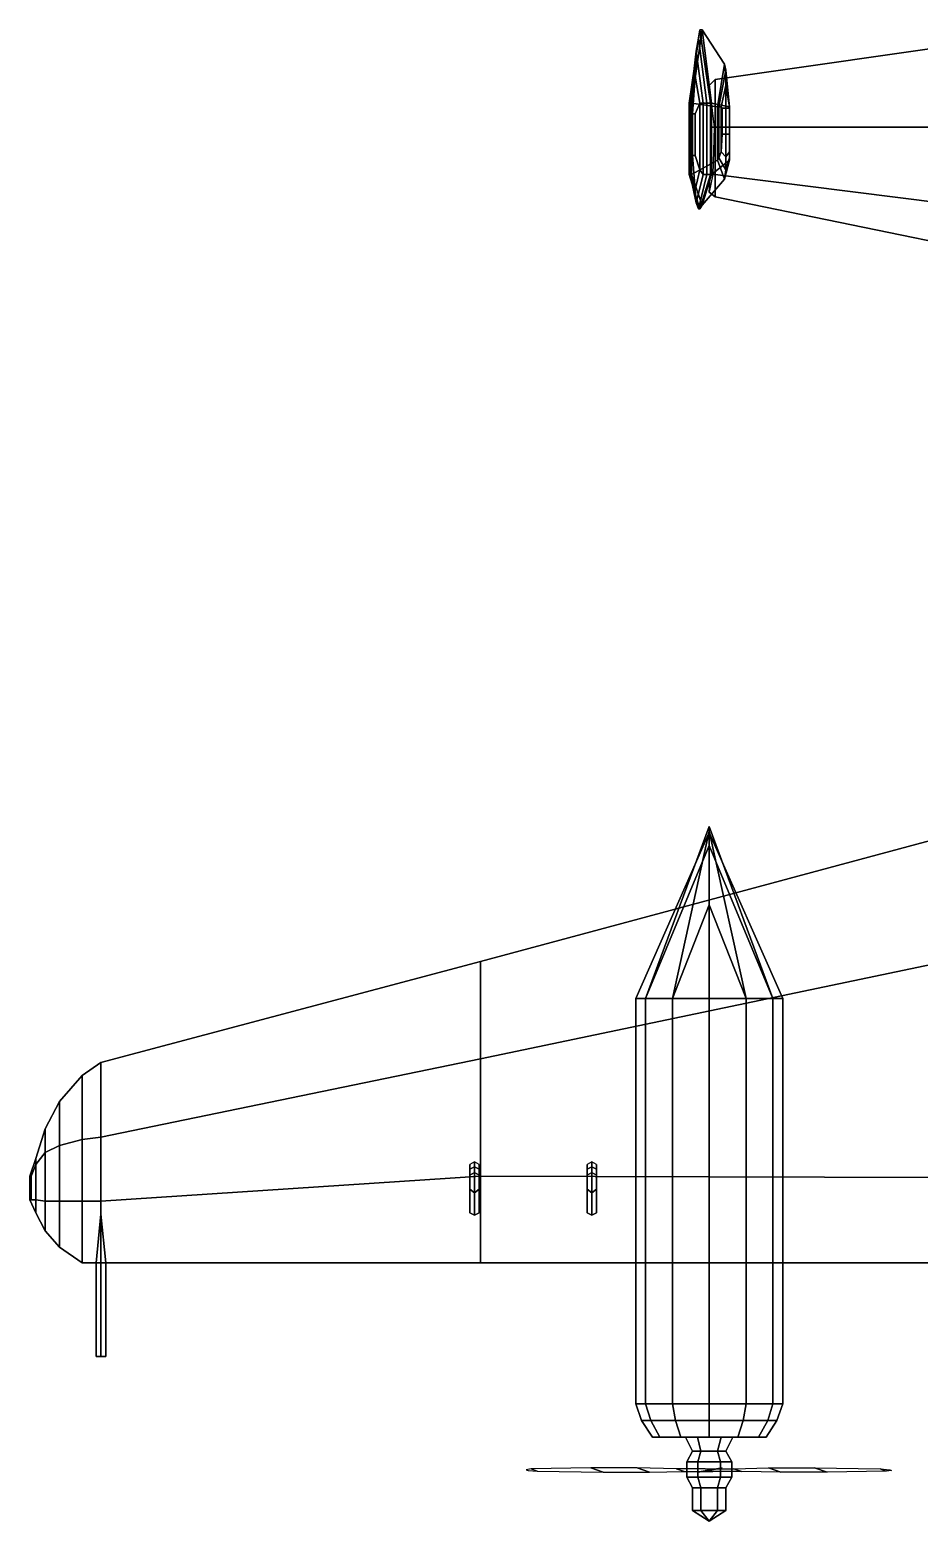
# Model space of a CAD drawing. Header units: millimetres. Extents: x -8.5 to 8.5, y -20.6 to 6.7.
# Drawn here: x -8.48 to -0.98, y -5.87 to 6.71 of the extents above; entities that cross this region are included whole.
import ezdxf

# ---------------------------------------------------------------- set-up
doc = ezdxf.new("R2010")
doc.units = ezdxf.units.MM
for name, color, linetype in [('prop', 1, 'Continuous'), ('w2', 6, 'Continuous'), ('wing', 5, 'Continuous')]:
    doc.layers.add(name, color=color, linetype=linetype)

msp = doc.modelspace()

# ---------------------------------------------------------------- linework, layer by layer
at = {"layer": 'prop'}
for points in [[(-2.82, -5.28, 0.221), (-2.89, -5.28, 0.1), (-2.94, -5.37, 0.1), (-2.845, -5.37, 0.265)], [(-2.89, -5.28, 0.1), (-2.82, -5.28, -0.021), (-2.845, -5.37, -0.065), (-2.94, -5.37, 0.1)], [(-2.68, -5.28, 0.221), (-2.82, -5.28, 0.221), (-2.845, -5.37, 0.265), (-2.655, -5.37, 0.265)], [(-2.82, -5.28, -0.021), (-2.68, -5.28, -0.021), (-2.655, -5.37, -0.065), (-2.845, -5.37, -0.065)], [(-2.61, -5.28, 0.1), (-2.68, -5.28, 0.221), (-2.655, -5.37, 0.265), (-2.56, -5.37, 0.1)], [(-2.68, -5.28, -0.021), (-2.61, -5.28, 0.1), (-2.56, -5.37, 0.1), (-2.655, -5.37, -0.065)], [(-2.845, -5.5, -0.065), (-2.94, -5.5, 0.1), (-2.94, -5.37, 0.1), (-2.845, -5.37, -0.065)], [(-2.94, -5.5, 0.1), (-2.845, -5.5, 0.265), (-2.845, -5.37, 0.265), (-2.94, -5.37, 0.1)], [(-2.655, -5.5, -0.065), (-2.845, -5.5, -0.065), (-2.845, -5.37, -0.065), (-2.655, -5.37, -0.065)], [(-2.845, -5.5, 0.265), (-2.655, -5.5, 0.265), (-2.655, -5.37, 0.265), (-2.845, -5.37, 0.265)], [(-2.56, -5.5, 0.1), (-2.655, -5.5, -0.065), (-2.655, -5.37, -0.065), (-2.56, -5.37, 0.1)], [(-2.655, -5.5, 0.265), (-2.56, -5.5, 0.1), (-2.56, -5.37, 0.1), (-2.655, -5.37, 0.265)], [(-4.293, -5.436, 0.968), (-4.278, -5.442, 0.994), (-4.202, -5.447, 0.985), (-4.252, -5.429, 0.898)], [(-4.293, -5.436, 0.968), (-4.278, -5.442, 0.994), (-4.202, -5.447, 0.985), (-4.252, -5.429, 0.898)], [(-4.252, -5.429, 0.898), (-4.202, -5.447, 0.985), (-3.644, -5.458, 0.732), (-3.749, -5.421, 0.55)], [(-4.252, -5.429, 0.898), (-4.202, -5.447, 0.985), (-3.644, -5.458, 0.732), (-3.749, -5.421, 0.55)], [(-3.749, -5.421, 0.55), (-3.644, -5.458, 0.732), (-3.254, -5.458, 0.507), (-3.359, -5.421, 0.325)], [(-3.749, -5.421, 0.55), (-3.644, -5.458, 0.732), (-3.254, -5.458, 0.507), (-3.359, -5.421, 0.325)], [(-3.359, -5.421, 0.325), (-3.254, -5.458, 0.507), (-2.962, -5.451, 0.292), (-3.027, -5.428, 0.179)], [(-3.359, -5.421, 0.325), (-3.254, -5.458, 0.507), (-2.962, -5.451, 0.292), (-3.027, -5.428, 0.179)], [(-3.027, -5.428, 0.179), (-2.962, -5.451, 0.292), (-2.72, -5.45, 0.152), (-2.785, -5.428, 0.039)], [(-3.027, -5.428, 0.179), (-2.962, -5.451, 0.292), (-2.72, -5.45, 0.152), (-2.785, -5.428, 0.039)], [(-2.82, -5.59, -0.021), (-2.89, -5.59, 0.1), (-2.94, -5.5, 0.1), (-2.845, -5.5, -0.065)], [(-2.89, -5.59, 0.1), (-2.82, -5.59, 0.221), (-2.845, -5.5, 0.265), (-2.94, -5.5, 0.1)], [(-2.69, -5.429, -1.6), (-2.79, -5.447, -1.6), (-2.85, -5.458, -0.99), (-2.64, -5.421, -0.99)], [(-2.69, -5.429, -1.6), (-2.79, -5.447, -1.6), (-2.85, -5.458, -0.99), (-2.64, -5.421, -0.99)], [(-2.64, -5.421, -0.99), (-2.85, -5.458, -0.99), (-2.85, -5.458, -0.54), (-2.64, -5.421, -0.54)], [(-2.64, -5.421, -0.54), (-2.85, -5.458, -0.54), (-2.81, -5.451, -0.18), (-2.68, -5.428, -0.18)], [(-2.64, -5.421, -0.99), (-2.85, -5.458, -0.99), (-2.85, -5.458, -0.54), (-2.64, -5.421, -0.54)], [(-2.64, -5.421, -0.54), (-2.85, -5.458, -0.54), (-2.81, -5.451, -0.18), (-2.68, -5.428, -0.18)], [(-2.68, -5.59, -0.021), (-2.82, -5.59, -0.021), (-2.845, -5.5, -0.065), (-2.655, -5.5, -0.065)], [(-2.82, -5.59, 0.221), (-2.68, -5.59, 0.221), (-2.655, -5.5, 0.265), (-2.845, -5.5, 0.265)], [(-2.68, -5.428, -0.18), (-2.81, -5.451, -0.18), (-2.81, -5.45, 0.1), (-2.68, -5.428, 0.1)], [(-2.68, -5.428, -0.18), (-2.81, -5.451, -0.18), (-2.81, -5.45, 0.1), (-2.68, -5.428, 0.1)], [(-2.73, -5.436, -1.67), (-2.76, -5.442, -1.67), (-2.79, -5.447, -1.6), (-2.69, -5.429, -1.6)], [(-2.73, -5.436, -1.67), (-2.76, -5.442, -1.67), (-2.79, -5.447, -1.6), (-2.69, -5.429, -1.6)], [(-2.543, -5.428, 0.301), (-2.478, -5.451, 0.188), (-2.72, -5.45, 0.048), (-2.785, -5.428, 0.161)], [(-2.543, -5.428, 0.301), (-2.478, -5.451, 0.188), (-2.72, -5.45, 0.048), (-2.785, -5.428, 0.161)], [(-2.61, -5.59, 0.1), (-2.68, -5.59, -0.021), (-2.655, -5.5, -0.065), (-2.56, -5.5, 0.1)], [(-2.68, -5.59, 0.221), (-2.61, -5.59, 0.1), (-2.56, -5.5, 0.1), (-2.655, -5.5, 0.265)], [(-2.251, -5.421, 0.515), (-2.146, -5.458, 0.333), (-2.478, -5.451, 0.188), (-2.543, -5.428, 0.301)], [(-2.251, -5.421, 0.515), (-2.146, -5.458, 0.333), (-2.478, -5.451, 0.188), (-2.543, -5.428, 0.301)], [(-1.861, -5.421, 0.74), (-1.756, -5.458, 0.558), (-2.146, -5.458, 0.333), (-2.251, -5.421, 0.515)], [(-1.861, -5.421, 0.74), (-1.756, -5.458, 0.558), (-2.146, -5.458, 0.333), (-2.251, -5.421, 0.515)], [(-1.308, -5.429, 1.002), (-1.258, -5.447, 0.915), (-1.756, -5.458, 0.558), (-1.861, -5.421, 0.74)], [(-1.308, -5.429, 1.002), (-1.258, -5.447, 0.915), (-1.756, -5.458, 0.558), (-1.861, -5.421, 0.74)], [(-1.227, -5.436, 1.002), (-1.212, -5.442, 0.976), (-1.258, -5.447, 0.915), (-1.308, -5.429, 1.002)], [(-1.227, -5.436, 1.002), (-1.212, -5.442, 0.976), (-1.258, -5.447, 0.915), (-1.308, -5.429, 1.002)], [(-2.82, -5.78, -0.021), (-2.89, -5.78, 0.1), (-2.89, -5.59, 0.1), (-2.82, -5.59, -0.021)], [(-2.89, -5.78, 0.1), (-2.82, -5.78, 0.221), (-2.82, -5.59, 0.221), (-2.89, -5.59, 0.1)], [(-2.68, -5.78, -0.021), (-2.82, -5.78, -0.021), (-2.82, -5.59, -0.021), (-2.68, -5.59, -0.021)], [(-2.82, -5.78, 0.221), (-2.68, -5.78, 0.221), (-2.68, -5.59, 0.221), (-2.82, -5.59, 0.221)], [(-2.61, -5.78, 0.1), (-2.68, -5.78, -0.021), (-2.68, -5.59, -0.021), (-2.61, -5.59, 0.1)], [(-2.68, -5.78, 0.221), (-2.61, -5.78, 0.1), (-2.61, -5.59, 0.1), (-2.68, -5.59, 0.221)], [(-2.82, -5.78, 0.221), (-2.89, -5.78, 0.1), (-2.75, -5.87, 0.1)], [(-2.89, -5.78, 0.1), (-2.82, -5.78, -0.021), (-2.75, -5.87, 0.1)], [(-2.68, -5.78, 0.221), (-2.82, -5.78, 0.221), (-2.75, -5.87, 0.1)], [(-2.82, -5.78, -0.021), (-2.68, -5.78, -0.021), (-2.75, -5.87, 0.1)], [(-2.61, -5.78, 0.1), (-2.68, -5.78, 0.221), (-2.75, -5.87, 0.1)], [(-2.68, -5.78, -0.021), (-2.61, -5.78, 0.1), (-2.75, -5.87, 0.1)]]:
    msp.add_3dface(points, dxfattribs=at)
at = {"layer": 'w2'}
for points in [[(-4.68, -1.97, 0.44), (-0.81, -1.16, 0.03), (-0.81, -0.11, 0.35), (-4.68, -1.15, 0.64)], [(-4.68, -1.15, 0.64), (-0.81, -0.11, 0.35), (-0.81, -1.16, 0.67), (-4.68, -1.97, 0.85)], [(-3.37, -1.46, 0.1), (-3.287, -1.46, -0.21), (-2.75, -0.01, -0.12), (-2.75, -0.06, 0.14)], [(-3.287, -1.46, 0.41), (-3.37, -1.46, 0.1), (-2.75, -0.06, 0.14), (-2.75, -0.17, 0.25)], [(-3.287, -1.46, -0.21), (-3.06, -1.46, -0.437), (-2.75, -0.05, -0.21), (-2.75, -0.01, -0.12)], [(-3.06, -1.46, -0.437), (-2.75, -1.46, -0.52), (-2.75, -0.67, -0.39), (-2.75, -0.05, -0.21)], [(-2.213, -1.46, -0.21), (-2.13, -1.46, 0.1), (-2.75, -0.06, 0.14), (-2.75, -0.01, -0.12)], [(-2.44, -1.46, -0.437), (-2.213, -1.46, -0.21), (-2.75, -0.01, -0.12), (-2.75, -0.05, -0.21)], [(-2.75, -1.46, -0.52), (-2.44, -1.46, -0.437), (-2.75, -0.05, -0.21), (-2.75, -0.67, -0.39)], [(-2.13, -1.46, 0.1), (-2.213, -1.46, 0.41), (-2.75, -0.17, 0.25), (-2.75, -0.06, 0.14)], [(-3.06, -1.46, 0.637), (-3.287, -1.46, 0.41), (-2.75, -0.17, 0.25), (-2.75, -0.67, 0.39)], [(-2.213, -1.46, 0.41), (-2.44, -1.46, 0.637), (-2.75, -0.67, 0.39), (-2.75, -0.17, 0.25)], [(-2.75, -1.46, 0.72), (-3.06, -1.46, 0.637), (-2.75, -0.67, 0.39), (-2.75, -1.46, 0.72)], [(-2.44, -1.46, 0.637), (-2.75, -1.46, 0.72), (-2.75, -1.46, 0.72), (-2.75, -0.67, 0.39)], [(-7.88, -2.63, 0.77), (-4.68, -1.97, 0.44), (-4.68, -1.15, 0.64), (-7.88, -2, 0.87)], [(-7.88, -2, 0.87), (-4.68, -1.15, 0.64), (-4.68, -1.97, 0.85), (-7.88, -2.63, 0.98)], [(-0.81, -2.97, 0.03), (-0.81, -1.16, 0.03), (-4.68, -1.97, 0.44), (-4.68, -2.96, 0.44)], [(-4.68, -1.97, 0.85), (-0.81, -1.16, 0.67), (-0.81, -2.97, 0.67), (-4.68, -2.96, 0.85)], [(-3.37, -4.88, 0.1), (-3.287, -4.88, -0.21), (-3.287, -1.46, -0.21), (-3.37, -1.46, 0.1)], [(-3.287, -4.88, 0.41), (-3.37, -4.88, 0.1), (-3.37, -1.46, 0.1), (-3.287, -1.46, 0.41)], [(-3.06, -4.88, 0.637), (-3.287, -4.88, 0.41), (-3.287, -1.46, 0.41), (-3.06, -1.46, 0.637)], [(-3.287, -4.88, -0.21), (-3.06, -4.88, -0.437), (-3.06, -1.46, -0.437), (-3.287, -1.46, -0.21)], [(-3.06, -4.88, -0.437), (-2.75, -4.88, -0.52), (-2.75, -1.46, -0.52), (-3.06, -1.46, -0.437)], [(-2.75, -4.88, 0.72), (-3.06, -4.88, 0.637), (-3.06, -1.46, 0.637), (-2.75, -1.46, 0.72)], [(-2.75, -4.88, -0.52), (-2.44, -4.88, -0.437), (-2.44, -1.46, -0.437), (-2.75, -1.46, -0.52)], [(-2.44, -4.88, 0.637), (-2.75, -4.88, 0.72), (-2.75, -1.46, 0.72), (-2.44, -1.46, 0.637)], [(-2.213, -4.88, 0.41), (-2.44, -4.88, 0.637), (-2.44, -1.46, 0.637), (-2.213, -1.46, 0.41)], [(-2.44, -4.88, -0.437), (-2.213, -4.88, -0.21), (-2.213, -1.46, -0.21), (-2.44, -1.46, -0.437)], [(-2.213, -4.88, -0.21), (-2.13, -4.88, 0.1), (-2.13, -1.46, 0.1), (-2.213, -1.46, -0.21)], [(-2.13, -4.88, 0.1), (-2.213, -4.88, 0.41), (-2.213, -1.46, 0.41), (-2.13, -1.46, 0.1)], [(-8.04, -2.65, 0.8), (-7.88, -2.63, 0.77), (-7.88, -2, 0.87), (-8.04, -2.11, 0.89)], [(-8.04, -2.11, 0.89), (-7.88, -2, 0.87), (-7.88, -2.63, 0.98), (-8.04, -2.65, 0.99)], [(-4.68, -2.96, 0.44), (-4.68, -1.97, 0.44), (-7.88, -2.63, 0.77), (-7.88, -3.17, 0.77)], [(-7.88, -2.63, 0.98), (-4.68, -1.97, 0.85), (-4.68, -2.96, 0.85), (-7.88, -3.17, 0.98)], [(-8.23, -2.7, 0.85), (-8.04, -2.65, 0.8), (-8.04, -2.11, 0.89), (-8.23, -2.33, 0.91)], [(-8.23, -2.33, 0.91), (-8.04, -2.11, 0.89), (-8.04, -2.65, 0.99), (-8.23, -2.7, 0.99)], [(-8.35, -2.76, 0.87), (-8.23, -2.7, 0.85), (-8.23, -2.33, 0.91), (-8.35, -2.56, 0.94)], [(-8.35, -2.56, 0.94), (-8.23, -2.33, 0.91), (-8.23, -2.7, 0.99), (-8.35, -2.76, 0.99)], [(-8.43, -2.86, 0.9), (-8.35, -2.76, 0.87), (-8.35, -2.56, 0.94), (-8.43, -2.81, 0.95)], [(-8.43, -2.81, 0.95), (-8.35, -2.56, 0.94), (-8.35, -2.76, 0.99), (-8.43, -2.86, 0.99)], [(-7.88, -3.17, 0.77), (-7.88, -2.63, 0.77), (-8.04, -2.65, 0.8), (-8.04, -3.17, 0.8)], [(-8.04, -2.65, 0.99), (-7.88, -2.63, 0.98), (-7.88, -3.17, 0.98), (-8.04, -3.17, 0.99)], [(-8.35, -3.17, 0.87), (-8.35, -2.76, 0.87), (-8.43, -2.86, 0.9), (-8.43, -3.16, 0.9)], [(-8.43, -2.86, 0.99), (-8.35, -2.76, 0.99), (-8.35, -3.17, 0.99), (-8.43, -3.16, 0.99)], [(-8.23, -3.17, 0.85), (-8.23, -2.7, 0.85), (-8.35, -2.76, 0.87), (-8.35, -3.17, 0.87)], [(-8.35, -2.76, 0.99), (-8.23, -2.7, 0.99), (-8.23, -3.17, 0.99), (-8.35, -3.17, 0.99)], [(-8.04, -3.17, 0.8), (-8.04, -2.65, 0.8), (-8.23, -2.7, 0.85), (-8.23, -3.17, 0.85)], [(-8.23, -2.7, 0.99), (-8.04, -2.65, 0.99), (-8.04, -3.17, 0.99), (-8.23, -3.17, 0.99)], [(-8.47, -2.96, 0.92), (-8.43, -2.86, 0.9), (-8.43, -2.81, 0.95), (-8.48, -2.96, 0.95)], [(-8.48, -2.96, 0.95), (-8.43, -2.81, 0.95), (-8.43, -2.86, 0.99), (-8.47, -2.96, 0.99)], [(-8.43, -3.16, 0.9), (-8.43, -2.86, 0.9), (-8.47, -2.96, 0.92), (-8.47, -3.16, 0.92)], [(-8.47, -2.96, 0.99), (-8.43, -2.86, 0.99), (-8.43, -3.16, 0.99), (-8.47, -3.16, 0.99)], [(-4.77, -2.86, 0.54), (-4.77, -2.9, 0.44), (-4.73, -2.88, 0.44), (-4.73, -2.84, 0.54)], [(-4.77, -3.27, 0.44), (-4.77, -2.9, 0.44), (-4.77, -2.86, 0.54), (-4.77, -3.27, 0.54)], [(-4.77, -2.9, 0.44), (-4.77, -2.95, 0.23), (-4.73, -2.93, 0.23), (-4.73, -2.88, 0.44)], [(-4.73, -2.84, 0.54), (-4.73, -2.88, 0.44), (-4.69, -2.9, 0.44), (-4.69, -2.86, 0.54)], [(-4.73, -2.88, 0.44), (-4.73, -2.93, 0.23), (-4.69, -2.95, 0.23), (-4.69, -2.9, 0.44)], [(-4.69, -2.86, 0.54), (-4.69, -2.9, 0.44), (-4.69, -3.27, 0.44), (-4.69, -3.27, 0.54)], [(-3.78, -2.86, 0.46), (-3.78, -2.9, 0.36), (-3.74, -2.88, 0.36), (-3.74, -2.84, 0.46)], [(-3.78, -3.27, 0.36), (-3.78, -2.9, 0.36), (-3.78, -2.86, 0.46), (-3.78, -3.27, 0.46)], [(-3.78, -2.9, 0.36), (-3.78, -2.95, 0.15), (-3.74, -2.93, 0.15), (-3.74, -2.88, 0.36)], [(-3.74, -2.84, 0.46), (-3.74, -2.88, 0.36), (-3.7, -2.9, 0.36), (-3.7, -2.86, 0.46)], [(-3.74, -2.88, 0.36), (-3.74, -2.93, 0.15), (-3.7, -2.95, 0.15), (-3.7, -2.9, 0.36)], [(-3.7, -2.86, 0.46), (-3.7, -2.9, 0.36), (-3.7, -3.27, 0.36), (-3.7, -3.27, 0.46)], [(-8.47, -3.16, 0.92), (-8.47, -2.96, 0.92), (-8.48, -2.96, 0.95), (-8.48, -3.16, 0.95)], [(-8.48, -3.16, 0.95), (-8.48, -2.96, 0.95), (-8.47, -2.96, 0.99), (-8.47, -3.16, 0.99)], [(-7.88, -3.69, 0.87), (-4.68, -3.69, 0.64), (-4.68, -2.96, 0.44), (-7.88, -3.17, 0.77)], [(-7.88, -3.17, 0.98), (-4.68, -2.96, 0.85), (-4.68, -3.69, 0.64), (-7.88, -3.69, 0.87)], [(-4.77, -3.07, 0.23), (-4.77, -2.95, 0.23), (-4.77, -2.9, 0.44), (-4.77, -3.27, 0.44)], [(-4.73, -3.1, 0.23), (-4.73, -2.93, 0.23), (-4.77, -2.95, 0.23), (-4.77, -3.07, 0.23)], [(-4.69, -3.07, 0.23), (-4.69, -2.95, 0.23), (-4.73, -2.93, 0.23), (-4.73, -3.1, 0.23)], [(-4.69, -2.9, 0.44), (-4.69, -2.95, 0.23), (-4.69, -3.07, 0.23), (-4.69, -3.27, 0.44)], [(-4.68, -3.69, 0.64), (-0.81, -3.69, 0.35), (-0.81, -2.97, 0.03), (-4.68, -2.96, 0.44)], [(-4.68, -2.96, 0.85), (-0.81, -2.97, 0.67), (-0.81, -3.69, 0.35), (-4.68, -3.69, 0.64)], [(-3.78, -3.07, 0.15), (-3.78, -2.95, 0.15), (-3.78, -2.9, 0.36), (-3.78, -3.27, 0.36)], [(-3.74, -3.1, 0.15), (-3.74, -2.93, 0.15), (-3.78, -2.95, 0.15), (-3.78, -3.07, 0.15)], [(-3.7, -3.07, 0.15), (-3.7, -2.95, 0.15), (-3.74, -2.93, 0.15), (-3.74, -3.1, 0.15)], [(-3.7, -2.9, 0.36), (-3.7, -2.95, 0.15), (-3.7, -3.07, 0.15), (-3.7, -3.27, 0.36)], [(-4.73, -3.29, 0.44), (-4.73, -3.1, 0.23), (-4.77, -3.07, 0.23), (-4.77, -3.27, 0.44)], [(-4.69, -3.27, 0.44), (-4.69, -3.07, 0.23), (-4.73, -3.1, 0.23), (-4.73, -3.29, 0.44)], [(-3.74, -3.29, 0.36), (-3.74, -3.1, 0.15), (-3.78, -3.07, 0.15), (-3.78, -3.27, 0.36)], [(-3.7, -3.27, 0.36), (-3.7, -3.07, 0.15), (-3.74, -3.1, 0.15), (-3.74, -3.29, 0.36)], [(-8.48, -3.16, 0.95), (-8.43, -3.27, 0.95), (-8.43, -3.16, 0.9), (-8.47, -3.16, 0.92)], [(-8.47, -3.16, 0.99), (-8.43, -3.16, 0.99), (-8.43, -3.27, 0.95), (-8.48, -3.16, 0.95)], [(-8.43, -3.27, 0.95), (-8.35, -3.42, 0.94), (-8.35, -3.17, 0.87), (-8.43, -3.16, 0.9)], [(-8.43, -3.16, 0.99), (-8.35, -3.17, 0.99), (-8.35, -3.42, 0.94), (-8.43, -3.27, 0.95)], [(-8.35, -3.42, 0.94), (-8.23, -3.56, 0.91), (-8.23, -3.17, 0.85), (-8.35, -3.17, 0.87)], [(-8.35, -3.17, 0.99), (-8.23, -3.17, 0.99), (-8.23, -3.56, 0.91), (-8.35, -3.42, 0.94)], [(-8.23, -3.56, 0.91), (-8.04, -3.69, 0.89), (-8.04, -3.17, 0.8), (-8.23, -3.17, 0.85)], [(-8.23, -3.17, 0.99), (-8.04, -3.17, 0.99), (-8.04, -3.69, 0.89), (-8.23, -3.56, 0.91)], [(-8.04, -3.69, 0.89), (-7.88, -3.69, 0.87), (-7.88, -3.17, 0.77), (-8.04, -3.17, 0.8)], [(-8.04, -3.17, 0.99), (-7.88, -3.17, 0.98), (-7.88, -3.69, 0.87), (-8.04, -3.69, 0.89)], [(-4.73, -3.29, 0.54), (-4.73, -3.29, 0.44), (-4.77, -3.27, 0.44), (-4.77, -3.27, 0.54)], [(-4.69, -3.27, 0.54), (-4.69, -3.27, 0.44), (-4.73, -3.29, 0.44), (-4.73, -3.29, 0.54)], [(-3.74, -3.29, 0.46), (-3.74, -3.29, 0.36), (-3.78, -3.27, 0.36), (-3.78, -3.27, 0.46)], [(-3.7, -3.27, 0.46), (-3.7, -3.27, 0.36), (-3.74, -3.29, 0.36), (-3.74, -3.29, 0.46)], [(-3.37, -4.88, 0.1), (-3.287, -4.88, 0.41), (-3.244, -5.02, 0.385), (-3.32, -5.02, 0.1)], [(-3.287, -4.88, -0.21), (-3.37, -4.88, 0.1), (-3.32, -5.02, 0.1), (-3.244, -5.02, -0.185)], [(-3.287, -4.88, 0.41), (-3.06, -4.88, 0.637), (-3.035, -5.02, 0.594), (-3.244, -5.02, 0.385)], [(-3.06, -4.88, -0.437), (-3.287, -4.88, -0.21), (-3.244, -5.02, -0.185), (-3.035, -5.02, -0.394)], [(-3.06, -4.88, 0.637), (-2.75, -4.88, 0.72), (-2.75, -5.02, 0.67), (-3.035, -5.02, 0.594)], [(-2.75, -4.88, -0.52), (-3.06, -4.88, -0.437), (-3.035, -5.02, -0.394), (-2.75, -5.02, -0.47)], [(-2.75, -4.88, 0.72), (-2.44, -4.88, 0.637), (-2.465, -5.02, 0.594), (-2.75, -5.02, 0.67)], [(-2.44, -4.88, -0.437), (-2.75, -4.88, -0.52), (-2.75, -5.02, -0.47), (-2.465, -5.02, -0.394)], [(-2.44, -4.88, 0.637), (-2.213, -4.88, 0.41), (-2.256, -5.02, 0.385), (-2.465, -5.02, 0.594)], [(-2.213, -4.88, -0.21), (-2.44, -4.88, -0.437), (-2.465, -5.02, -0.394), (-2.256, -5.02, -0.185)], [(-2.213, -4.88, 0.41), (-2.13, -4.88, 0.1), (-2.18, -5.02, 0.1), (-2.256, -5.02, 0.385)], [(-2.13, -4.88, 0.1), (-2.213, -4.88, -0.21), (-2.256, -5.02, -0.185), (-2.18, -5.02, 0.1)], [(-3.32, -5.02, 0.1), (-3.244, -5.02, 0.385), (-3.166, -5.16, 0.34), (-3.23, -5.16, 0.1)], [(-3.244, -5.02, -0.185), (-3.32, -5.02, 0.1), (-3.23, -5.16, 0.1), (-3.166, -5.16, -0.14)], [(-3.244, -5.02, 0.385), (-3.035, -5.02, 0.594), (-2.99, -5.16, 0.516), (-3.166, -5.16, 0.34)], [(-3.035, -5.02, -0.394), (-3.244, -5.02, -0.185), (-3.166, -5.16, -0.14), (-2.99, -5.16, -0.316)], [(-3.035, -5.02, 0.594), (-2.75, -5.02, 0.67), (-2.75, -5.16, 0.58), (-2.99, -5.16, 0.516)], [(-2.75, -5.02, -0.47), (-3.035, -5.02, -0.394), (-2.99, -5.16, -0.316), (-2.75, -5.16, -0.38)], [(-2.75, -5.02, 0.67), (-2.465, -5.02, 0.594), (-2.51, -5.16, 0.516), (-2.75, -5.16, 0.58)], [(-2.465, -5.02, -0.394), (-2.75, -5.02, -0.47), (-2.75, -5.16, -0.38), (-2.51, -5.16, -0.316)], [(-2.465, -5.02, 0.594), (-2.256, -5.02, 0.385), (-2.334, -5.16, 0.34), (-2.51, -5.16, 0.516)], [(-2.256, -5.02, -0.185), (-2.465, -5.02, -0.394), (-2.51, -5.16, -0.316), (-2.334, -5.16, -0.14)], [(-2.256, -5.02, 0.385), (-2.18, -5.02, 0.1), (-2.27, -5.16, 0.1), (-2.334, -5.16, 0.34)], [(-2.18, -5.02, 0.1), (-2.256, -5.02, -0.185), (-2.334, -5.16, -0.14), (-2.27, -5.16, 0.1)], [(-3.166, -5.16, -0.14), (-3.23, -5.16, 0.1), (-2.95, -5.16, 0.1)], [(-3.23, -5.16, 0.1), (-3.166, -5.16, 0.34), (-2.85, -5.16, 0.273), (-2.95, -5.16, 0.1)], [(-2.99, -5.16, -0.316), (-3.166, -5.16, -0.14), (-2.95, -5.16, 0.1), (-2.85, -5.16, -0.073)], [(-3.166, -5.16, 0.34), (-2.99, -5.16, 0.516), (-2.85, -5.16, 0.273)], [(-2.99, -5.16, 0.516), (-2.75, -5.16, 0.58), (-2.65, -5.16, 0.273), (-2.85, -5.16, 0.273)], [(-2.75, -5.16, -0.38), (-2.99, -5.16, -0.316), (-2.85, -5.16, -0.073)], [(-2.85, -5.16, -0.073), (-2.95, -5.16, 0.1), (-2.89, -5.28, 0.1), (-2.82, -5.28, -0.021)], [(-2.95, -5.16, 0.1), (-2.85, -5.16, 0.273), (-2.82, -5.28, 0.221), (-2.89, -5.28, 0.1)], [(-2.65, -5.16, -0.073), (-2.85, -5.16, -0.073), (-2.82, -5.28, -0.021), (-2.68, -5.28, -0.021)], [(-2.85, -5.16, 0.273), (-2.65, -5.16, 0.273), (-2.68, -5.28, 0.221), (-2.82, -5.28, 0.221)], [(-2.51, -5.16, -0.316), (-2.75, -5.16, -0.38), (-2.85, -5.16, -0.073), (-2.65, -5.16, -0.073)], [(-2.75, -5.16, 0.58), (-2.51, -5.16, 0.516), (-2.65, -5.16, 0.273)], [(-2.55, -5.16, 0.1), (-2.65, -5.16, -0.073), (-2.68, -5.28, -0.021), (-2.61, -5.28, 0.1)], [(-2.65, -5.16, 0.273), (-2.55, -5.16, 0.1), (-2.61, -5.28, 0.1), (-2.68, -5.28, 0.221)], [(-2.51, -5.16, 0.516), (-2.334, -5.16, 0.34), (-2.55, -5.16, 0.1), (-2.65, -5.16, 0.273)], [(-2.334, -5.16, -0.14), (-2.51, -5.16, -0.316), (-2.65, -5.16, -0.073)], [(-2.27, -5.16, 0.1), (-2.334, -5.16, -0.14), (-2.65, -5.16, -0.073), (-2.55, -5.16, 0.1)], [(-2.334, -5.16, 0.34), (-2.27, -5.16, 0.1), (-2.55, -5.16, 0.1)]]:
    msp.add_3dface(points, dxfattribs=at)
at = {"layer": 'wing'}
for points in [[(-2.83, 6.71, 0.86), (-2.84, 6.64, 0.77), (-2.91, 6.09, 0.77), (-2.92, 6.09, 0.86)], [(-2.81, 6.71, 1.02), (-2.83, 6.71, 0.86), (-2.92, 6.09, 0.86), (-2.9, 6.09, 1.02)], [(-2.62, 6.42, 2.26), (-2.81, 6.71, 1.02), (-2.9, 6.09, 1.02), (-2.68, 6.06, 2.26)], [(-2.74, 6.09, 0.86), (-2.77, 6.09, 0.77), (-2.84, 6.64, 0.77), (-2.83, 6.71, 0.86)], [(-2.73, 6.09, 1.02), (-2.74, 6.09, 0.86), (-2.83, 6.71, 0.86), (-2.81, 6.71, 1.02)], [(-2.58, 6.06, 2.26), (-2.73, 6.09, 1.02), (-2.81, 6.71, 1.02), (-2.62, 6.42, 2.26)], [(-2.84, 6.64, 0.77), (-2.86, 6.53, 0.68), (-2.91, 6.09, 0.68), (-2.91, 6.09, 0.77)], [(-2.77, 6.09, 0.77), (-2.8, 6.09, 0.68), (-2.86, 6.53, 0.68), (-2.84, 6.64, 0.77)], [(-2.7, 5.89, 1.19), (-0.4, 5.89, 0.92), (-0.4, 6.62, 0.79), (-2.7, 6.29, 1.11)], [(-2.7, 6.29, 1.11), (-0.4, 6.62, 0.79), (-0.4, 5.89, 0.69), (-2.7, 5.89, 1.04)], [(-2.86, 6.53, 0.68), (-2.87, 6.32, 0.59), (-2.91, 6.09, 0.59), (-2.91, 6.09, 0.68)], [(-2.8, 6.09, 0.68), (-2.83, 6.09, 0.59), (-2.87, 6.32, 0.59), (-2.86, 6.53, 0.68)], [(-2.61, 6.37, 2.35), (-2.62, 6.42, 2.26), (-2.68, 6.06, 2.26), (-2.67, 6.06, 2.35)], [(-2.58, 6.06, 2.35), (-2.58, 6.06, 2.26), (-2.62, 6.42, 2.26), (-2.61, 6.37, 2.35)], [(-2.87, 6.32, 0.59), (-2.89, 6, 0.5), (-2.9, 6, 0.51), (-2.91, 6.09, 0.59)], [(-2.83, 6.09, 0.59), (-2.87, 6, 0.51), (-2.89, 6, 0.5), (-2.87, 6.32, 0.59)], [(-2.7, 6.29, 1.11), (-2.75, 6.24, 1.11), (-2.709, 5.89, 1.19), (-2.7, 5.89, 1.19)], [(-2.7, 5.89, 1.04), (-2.728, 5.89, 1.04), (-2.75, 6.24, 1.11), (-2.7, 6.29, 1.11)], [(-2.61, 6.24, 2.42), (-2.61, 6.37, 2.35), (-2.67, 6.06, 2.35), (-2.65, 6.06, 2.42)], [(-2.58, 6.06, 2.42), (-2.58, 6.06, 2.35), (-2.61, 6.37, 2.35), (-2.61, 6.24, 2.42)], [(-2.61, 6.05, 2.48), (-2.61, 6.24, 2.42), (-2.65, 6.06, 2.42), (-2.64, 6.05, 2.47)], [(-2.58, 6.05, 2.47), (-2.58, 6.06, 2.42), (-2.61, 6.24, 2.42), (-2.61, 6.05, 2.48)], [(-2.92, 6.09, 0.86), (-2.91, 6.09, 0.77), (-2.91, 5.49, 0.77), (-2.92, 5.49, 0.86)], [(-2.9, 6.09, 1.02), (-2.92, 6.09, 0.86), (-2.92, 5.49, 0.86), (-2.9, 5.49, 1.02)], [(-2.91, 6.09, 0.77), (-2.91, 6.09, 0.68), (-2.91, 5.49, 0.68), (-2.91, 5.49, 0.77)], [(-2.91, 6.09, 0.68), (-2.91, 6.09, 0.59), (-2.91, 5.53, 0.59), (-2.91, 5.49, 0.68)], [(-2.91, 6.09, 0.59), (-2.9, 6, 0.51), (-2.9, 5.65, 0.51), (-2.91, 5.53, 0.59)], [(-2.68, 6.06, 2.26), (-2.9, 6.09, 1.02), (-2.9, 5.49, 1.02), (-2.68, 5.61, 2.26)], [(-2.87, 5.65, 0.51), (-2.87, 6, 0.51), (-2.83, 6.09, 0.59), (-2.83, 5.53, 0.59)], [(-2.83, 5.53, 0.59), (-2.83, 6.09, 0.59), (-2.8, 6.09, 0.68), (-2.8, 5.49, 0.68)], [(-2.8, 5.49, 0.68), (-2.8, 6.09, 0.68), (-2.77, 6.09, 0.77), (-2.77, 5.49, 0.77)], [(-2.77, 5.49, 0.77), (-2.77, 6.09, 0.77), (-2.74, 6.09, 0.86), (-2.74, 5.49, 0.86)], [(-2.74, 5.49, 0.86), (-2.74, 6.09, 0.86), (-2.73, 6.09, 1.02), (-2.73, 5.49, 1.02)], [(-2.73, 5.49, 1.02), (-2.73, 6.09, 1.02), (-2.58, 6.06, 2.26), (-2.58, 5.61, 2.26)], [(-2.67, 6.06, 2.35), (-2.68, 6.06, 2.26), (-2.68, 5.61, 2.26), (-2.67, 5.63, 2.35)], [(-2.65, 6.06, 2.42), (-2.67, 6.06, 2.35), (-2.67, 5.63, 2.35), (-2.65, 5.68, 2.42)], [(-2.64, 6.05, 2.47), (-2.65, 6.06, 2.42), (-2.65, 5.68, 2.42), (-2.64, 5.83, 2.47)], [(-2.61, 5.83, 2.48), (-2.61, 6.05, 2.48), (-2.64, 6.05, 2.47), (-2.64, 5.83, 2.47)], [(-2.58, 5.83, 2.47), (-2.58, 6.05, 2.47), (-2.61, 6.05, 2.48), (-2.61, 5.83, 2.48)], [(-2.58, 5.61, 2.26), (-2.58, 6.06, 2.26), (-2.58, 6.06, 2.35), (-2.58, 5.63, 2.35)], [(-2.58, 5.63, 2.35), (-2.58, 6.06, 2.35), (-2.58, 6.06, 2.42), (-2.58, 5.68, 2.42)], [(-2.58, 5.68, 2.42), (-2.58, 6.06, 2.42), (-2.58, 6.05, 2.47), (-2.58, 5.83, 2.47)], [(-2.9, 5.65, 0.51), (-2.9, 6, 0.51), (-2.89, 6, 0.5), (-2.89, 5.65, 0.5)], [(-2.89, 5.65, 0.5), (-2.89, 6, 0.5), (-2.87, 6, 0.51), (-2.87, 5.65, 0.51)], [(-2.7, 5.49, 1.04), (-2.74, 5.49, 1.04), (-2.728, 5.89, 1.04), (-2.7, 5.89, 1.04)], [(-2.709, 5.89, 1.19), (-2.72, 5.49, 1.19), (-2.7, 5.49, 1.19), (-2.7, 5.89, 1.19)], [(-0.4, 5.2, 0.92), (-0.4, 5.89, 0.92), (-2.7, 5.89, 1.19), (-2.7, 5.49, 1.19)], [(-2.7, 5.89, 1.04), (-0.4, 5.89, 0.69), (-0.4, 5.2, 0.69), (-2.7, 5.49, 1.04)], [(-2.64, 5.83, 2.47), (-2.65, 5.68, 2.42), (-2.61, 5.64, 2.42), (-2.61, 5.83, 2.48)], [(-2.61, 5.83, 2.48), (-2.61, 5.64, 2.42), (-2.58, 5.68, 2.42), (-2.58, 5.83, 2.47)], [(-2.65, 5.68, 2.42), (-2.67, 5.63, 2.35), (-2.61, 5.53, 2.35), (-2.61, 5.64, 2.42)], [(-2.61, 5.64, 2.42), (-2.61, 5.53, 2.35), (-2.58, 5.63, 2.35), (-2.58, 5.68, 2.42)], [(-2.91, 5.53, 0.59), (-2.9, 5.65, 0.51), (-2.89, 5.65, 0.5), (-2.87, 5.36, 0.59)], [(-2.68, 5.61, 2.26), (-2.9, 5.49, 1.02), (-2.81, 5.23, 1.02), (-2.62, 5.45, 2.26)], [(-2.87, 5.36, 0.59), (-2.89, 5.65, 0.5), (-2.87, 5.65, 0.51), (-2.83, 5.53, 0.59)], [(-2.62, 5.45, 2.26), (-2.81, 5.23, 1.02), (-2.73, 5.49, 1.02), (-2.58, 5.61, 2.26)], [(-2.67, 5.63, 2.35), (-2.68, 5.61, 2.26), (-2.62, 5.45, 2.26), (-2.61, 5.53, 2.35)], [(-2.61, 5.53, 2.35), (-2.62, 5.45, 2.26), (-2.58, 5.61, 2.26), (-2.58, 5.63, 2.35)], [(-2.92, 5.49, 0.86), (-2.91, 5.49, 0.77), (-2.84, 5.2, 0.77), (-2.83, 5.2, 0.86)], [(-2.9, 5.49, 1.02), (-2.92, 5.49, 0.86), (-2.83, 5.2, 0.86), (-2.81, 5.23, 1.02)], [(-2.91, 5.49, 0.68), (-2.91, 5.53, 0.59), (-2.87, 5.36, 0.59), (-2.86, 5.25, 0.68)], [(-2.91, 5.49, 0.77), (-2.91, 5.49, 0.68), (-2.86, 5.25, 0.68), (-2.84, 5.2, 0.77)], [(-2.86, 5.25, 0.68), (-2.87, 5.36, 0.59), (-2.83, 5.53, 0.59), (-2.8, 5.49, 0.68)], [(-2.84, 5.2, 0.77), (-2.86, 5.25, 0.68), (-2.8, 5.49, 0.68), (-2.77, 5.49, 0.77)], [(-2.83, 5.2, 0.86), (-2.84, 5.2, 0.77), (-2.77, 5.49, 0.77), (-2.74, 5.49, 0.86)], [(-2.81, 5.23, 1.02), (-2.83, 5.2, 0.86), (-2.74, 5.49, 0.86), (-2.73, 5.49, 1.02)], [(-2.7, 5.49, 1.19), (-2.72, 5.49, 1.19), (-2.75, 5.34, 1.11), (-2.7, 5.3, 1.11)], [(-2.7, 5.3, 1.11), (-2.75, 5.34, 1.11), (-2.74, 5.49, 1.04), (-2.7, 5.49, 1.04)], [(-2.7, 5.3, 1.11), (-0.4, 4.83, 0.79), (-0.4, 5.2, 0.92), (-2.7, 5.49, 1.19)], [(-2.7, 5.49, 1.04), (-0.4, 5.2, 0.69), (-0.4, 4.83, 0.79), (-2.7, 5.3, 1.11)], [(-7.92, -4.48, 0.87), (-7.88, -4.48, 0.91), (-7.88, -3.28, 0.91), (-7.92, -3.69, 0.87)], [(-7.88, -4.48, 0.83), (-7.92, -4.48, 0.87), (-7.92, -3.69, 0.87), (-7.88, -3.28, 0.83)], [(-7.88, -4.48, 0.91), (-7.84, -4.48, 0.87), (-7.84, -3.69, 0.87), (-7.88, -3.28, 0.91)], [(-7.84, -4.48, 0.87), (-7.88, -4.48, 0.83), (-7.88, -3.28, 0.83), (-7.84, -3.69, 0.87)], [(-7.92, -4.48, 0.87), (-7.88, -4.48, 0.83), (-7.84, -4.48, 0.87), (-7.88, -4.48, 0.91)]]:
    msp.add_3dface(points, dxfattribs=at)

doc.saveas('drawing.dxf')
